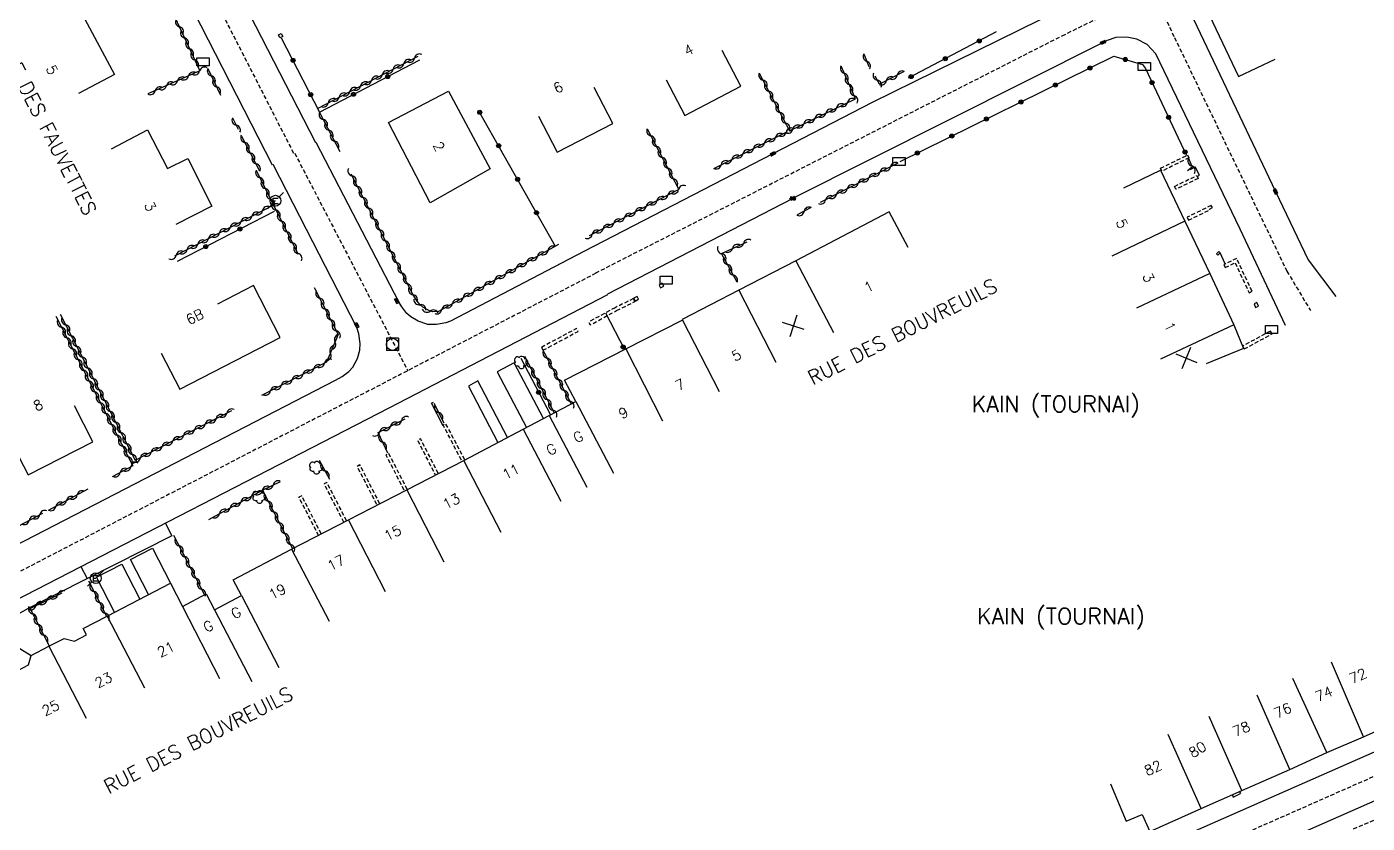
# Model space of a CAD drawing. Header units: millimetres. Extents: x 79999 to 81000, y 146000 to 147001.
# Drawn here: x 80349.1 to 80514.6, y 146211.8 to 146310.1 of the extents above; entities that cross this region are included whole.
import ezdxf
from ezdxf.enums import TextEntityAlignment as Align

# ---------------------------------------------------------------- set-up
doc = ezdxf.new("R2010")
doc.units = ezdxf.units.MM
doc.linetypes.add('DASHED', pattern=[0.75, 0.5, -0.25])
doc.layers.get('0').update_dxf_attribs({"linetype": 'CONTINUOUS'})
for name, color, linetype in [('W0001', 6, 'DASHED'), ('W0008', 7, 'CONTINUOUS'), ('W0100', 7, 'CONTINUOUS'), ('W0105', 7, 'CONTINUOUS'), ('W0112', 1, 'DASHED'), ('W0300', 7, 'CONTINUOUS'), ('W0310', 3, 'CONTINUOUS'), ('W0322', 7, 'CONTINUOUS'), ('W0400', 7, 'CONTINUOUS'), ('W0420', 7, 'CONTINUOUS'), ('W0471', 7, 'CONTINUOUS'), ('W0980', 7, 'CONTINUOUS'), ('W0989', 7, 'CONTINUOUS'), ('W0991', 7, 'CONTINUOUS'), ('W1102', 7, 'CONTINUOUS'), ('W1471', 7, 'CONTINUOUS')]:
    doc.layers.add(name, color=color, linetype=linetype)
doc.styles.get("Standard").update_dxf_attribs({"font": 'romans.shx', "width": 0.85})

# ---------------------------------------------------------------- blocks, each defined once
blk = doc.blocks.new('t310o')
at = {"color": 0, "linetype": 'Continuous'}
for centre, start, end in [((-0.5, 0.38), 216.8699, 323.1304), ((0.5, -0.37), 36.8699, 143.1303)]:
    blk.add_arc(centre, 0.625, start, end, dxfattribs=at)
blk = doc.blocks.new('T300')
for p, q in [((-0.8, 0.51), (-0.86, 0.34)), ((-0.86, 0.34), (-0.86, 0.17)), ((-0.86, 0.17), (-0.74, 0.06)), ((-0.69, 0.63), (-0.8, 0.51)), ((-0.8, -0.06), (-0.74, 0.06)), ((-0.74, 0.06), (-0.69, 0.11)), ((-0.57, 0.69), (-0.69, 0.63)), ((-0.46, 0.69), (-0.57, 0.69)), ((-0.29, 0.63), (-0.46, 0.69)), ((-0.29, 0.63), (-0.17, 0.74)), ((-0.23, 0.57), (-0.29, 0.63)), ((-0.17, 0.74), (-0.06, 0.8)), ((-0.06, 0.8), (0.06, 0.8)), ((0.06, 0.8), (0.23, 0.74)), ((0.23, 0.74), (0.34, 0.63)), ((0.34, 0.63), (0.4, 0.51)), ((0.46, 0.46), (0.34, 0.46)), ((0.4, 0.51), (0.4, 0.46)), ((0.57, 0.4), (0.46, 0.46)), ((0.57, 0.4), (0.69, 0.29)), ((0.69, 0.29), (0.74, 0.17)), ((0.74, 0.06), (0.69, -0.17)), ((0.74, 0.17), (0.74, 0.06)), ((-0.8, -0.17), (-0.8, -0.06)), ((-0.8, -0.23), (-0.8, -0.17)), ((-0.74, -0.34), (-0.8, -0.23)), ((-0.69, -0.4), (-0.74, -0.34)), ((-0.51, -0.46), (-0.69, -0.4)), ((-0.4, -0.46), (-0.51, -0.46)), ((-0.4, -0.46), (-0.34, -0.46)), ((-0.34, -0.46), (-0.34, -0.4)), ((-0.34, -0.51), (-0.34, -0.46)), ((-0.29, -0.63), (-0.34, -0.51)), ((-0.17, -0.74), (-0.29, -0.63)), ((-0.06, -0.8), (-0.17, -0.74)), ((0.06, -0.8), (-0.06, -0.8)), ((0.17, -0.74), (0.06, -0.8)), ((0.23, -0.69), (0.17, -0.74)), ((0.29, -0.46), (0.23, -0.46)), ((0.29, -0.63), (0.23, -0.69)), ((0.46, -0.4), (0.29, -0.46)), ((0.34, -0.51), (0.29, -0.63)), ((0.34, -0.51), (0.34, -0.46)), ((0.57, -0.34), (0.46, -0.4)), ((0.63, -0.29), (0.57, -0.34)), ((0.69, -0.17), (0.63, -0.29))]:
    blk.add_line(p, q)
blk = doc.blocks.new('T471')
for p, q in [((-0.333334, 0.333334), (-0.333334, -0.333334)), ((-0.333334, 0.333334), (0.333334, 0.333334)), ((-0.333334, 0), (0, 0)), ((0.500001, 0.500001), (1.000002, 1.000002)), ((-0.500001, -0.500001), (-1.000002, -1.000002)), ((-0.333334, -0.333334), (0.333334, -0.333334))]:
    blk.add_line(p, q)
blk.add_ellipse((0, 0), major_axis=(0.471405, 0.471405), ratio=1, start_param=5.4977871438, end_param=11.780972451)
blk = doc.blocks.new('T400')
for p, q in [((-0.15, 0.3), (0.15, 0.3)), ((-0.15, -0.25), (-0.15, 0.3)), ((-0.15, 0.15), (0.15, 0.15)), ((-0.15, 0), (0.15, 0)), ((0.15, 0.3), (0.15, -0.25)), ((-0.15, -0.15), (0.15, -0.15)), ((-0.15, -0.25), (-0.15, -0.3)), ((-0.15, -0.3), (0.15, -0.3)), ((0.15, -0.3), (0.15, -0.25))]:
    blk.add_line(p, q)
blk = doc.blocks.new('T420')
for p, q in [((0.75, 0.75), (-0.75, 0.75)), ((-0.75, 0.75), (-0.75, -0.75)), ((0.75, 0.75), (0.75, -0.75)), ((0.75, -0.75), (-0.75, -0.75))]:
    blk.add_line(p, q)
blk.add_ellipse((0, 0), major_axis=(-0.53, 0.53), ratio=1, start_param=3.926991, end_param=10.210176)
blk = doc.blocks.new('t322o')
at = {"color": 0, "linetype": 'Continuous'}
for radius in [0.25, 0.15]:
    blk.add_circle((0, 0), radius, dxfattribs=at)
blk = doc.blocks.new('T1471')
at = {"color": 0, "linetype": 'Continuous', "flags": 128}
blk.add_lwpolyline([(-0.75, -0.5), (-0.75, 0.5), (0.75, 0.5), (0.75, -0.5), (-0.75, -0.5)], dxfattribs=at)
blk = doc.blocks.new('t991o')
at = {"color": 0, "linetype": 'Continuous'}
for p, q in [((-1, 1), (1, -1)), ((-1, -1), (1, 1))]:
    blk.add_line(p, q, dxfattribs=at)

msp = doc.modelspace()

# ---------------------------------------------------------------- linework, layer by layer
at = {"layer": 'W0001'}
for points in [[(80458.53, 146369.64), (80464.24, 146364.37), (80485.05, 146320.92), (80490.76, 146308.79), (80504.64, 146279.96), (80507.54, 146275.11)], [(80773.04, 146337.23), (80769.4, 146336.23), (80756.41, 146332.97), (80751.56, 146330.47), (80746.71, 146327.74), (80742.76, 146325.34), (80726.97, 146315.77), (80706.91, 146303.6), (80699.7, 146299.5), (80693.84, 146296.47), (80688.03, 146293.78), (80670.41, 146286.02), (80631.73, 146268.95), (80586.72, 146249.08), (80552.32, 146233.89), (80498.15, 146210.01), (80447.66, 146187.78)], [(80367.75, 146322.81), (80369.8, 146318.34), (80382.03, 146294.45)], [(80419.3, 146279.74), (80476.89, 146309), (80481.69, 146311.35), (80487.9, 146314.85)]]:
    msp.add_lwpolyline(points, dxfattribs=at)
at = {"layer": 'W0001', "flags": 128}
for points in [[(80382.14, 146294.5), (80396.1, 146267.68)], [(80419.32, 146279.7), (80349.1, 146243.36), (80340.99, 146239.23), (80336.1, 146236.78), (80332.95, 146235.25), (80327.32, 146233.16), (80280.17, 146216.2)]]:
    msp.add_lwpolyline(points, dxfattribs=at)
at = {"layer": 'W0008'}
for points in [[(80517.8, 146549.77), (80488.96, 146528.05), (80438.4, 146476.57), (80415.76, 146451.96), (80414.03, 146449.21), (80413.84, 146447.35), (80414.97, 146444.18), (80433.67, 146413.74), (80434.32, 146413.31), (80434.69, 146413.18), (80452.39, 146382.98), (80453.55, 146381.72), (80454.8, 146381.16), (80459.31, 146380.17), (80460.22, 146379.77), (80460.77, 146379.04), (80503.23, 146289.77), (80507.27, 146281.37), (80510.66, 146276.84)], [(80447.33, 146379.67), (80447.88, 146377.84), (80447.64, 146376.6), (80447.09, 146375.23), (80446.65, 146373.13), (80446.04, 146372.2), (80444.92, 146371.35), (80391.29, 146343.89), (80371.76, 146333.8), (80370.05, 146333.73), (80367.21, 146334.79), (80363.26, 146334.73), (80359.79, 146332.8), (80357.69, 146329.33), (80357.48, 146325.32), (80359.65, 146321.36), (80362.12, 146319.71), (80365.19, 146318.87), (80367.05, 146317.15), (80379.35, 146293.08)], [(80430.08, 146357), (80447.37, 146365.9), (80449.34, 146366.35), (80450.96, 146365.98), (80452.8, 146365.25), (80455.21, 146364.99), (80457.82, 146365.44), (80460.25, 146364.64), (80462.34, 146361.72), (80482.15, 146320.14), (80482.48, 146319.17), (80482.6, 146318.13), (80482.37, 146316.64), (80481.66, 146315.23), (80480.51, 146314.15), (80479.38, 146313.57), (80453.45, 146300.77), (80441.18, 146294.45), (80417.83, 146282.38)], [(80430.09, 146356.99), (80413.73, 146348.58), (80374.71, 146328.52), (80373.66, 146327.38), (80373.24, 146326.31), (80373.11, 146325.39), (80372.68, 146324.02), (80371.97, 146321.85), (80372.08, 146320.52), (80372.84, 146318.92), (80384.71, 146295.83)], [(80448.77, 146185.24), (80484.34, 146200.93), (80534.3, 146222.93), (80618.87, 146260.25), (80665.28, 146280.76), (80688.81, 146291.14), (80690.76, 146292.01), (80692.96, 146293.02), (80695.9, 146294.46), (80697.21, 146295.1), (80698.99, 146296.01), (80701.01, 146297.08), (80703.18, 146298.29), (80708.85, 146301.52), (80747.91, 146325), (80750.99, 146326.71), (80753.55, 146327.85), (80755.83, 146328.77), (80758.09, 146329.58), (80773.94, 146334.64)], [(80504.48, 146273.25), (80498.86, 146285.12), (80488.97, 146305.74), (80488.44, 146306.78), (80487.38, 146307.92), (80486.1, 146308.6), (80484.87, 146308.85), (80483.53, 146308.77), (80482.46, 146308.42), (80481.94, 146308.19), (80443.61, 146288.93), (80443.63, 146288.92), (80420.77, 146277.1)], [(80446.56, 146190.31), (80483.4, 146206.53), (80532.38, 146228.09)]]:
    msp.add_lwpolyline(points, dxfattribs=at)
at = {"layer": 'W0008', "flags": 128}
for points in [[(80417.83, 146282.38), (80401.38, 146273.8), (80400.78, 146273.57), (80399.65, 146273.36), (80398.57, 146273.39), (80397.39, 146273.77), (80396.46, 146274.31), (80395.97, 146274.74), (80395.36, 146275.55), (80395.03, 146276.08), (80384.8, 146295.84)], [(80278.36, 146224.92), (80278.74, 146224.09), (80279.48, 146223.04), (80280.2, 146222.38), (80281.47, 146221.65), (80283, 146221.15), (80284.06, 146221.11), (80285.53, 146221.37), (80286.77, 146221.73), (80290.59, 146223.1), (80314.65, 146231.81), (80331.87, 146238.05), (80342.6, 146243.5), (80387.18, 146266.51), (80387.98, 146266.98), (80388.83, 146267.59), (80389.32, 146268.12), (80389.88, 146269.2), (80390.17, 146270.2), (80390.23, 146271.02), (80390.07, 146272.22), (80389.79, 146272.99), (80383.61, 146285.08), (80379.46, 146293.13)], [(80284.21, 146210.64), (80284.38, 146211.86), (80285.01, 146213.23), (80285.96, 146214.47), (80286.76, 146215.11), (80287.86, 146215.71), (80288.38, 146215.94), (80306.94, 146222.65), (80321.34, 146227.86), (80334.48, 146232.57), (80346.17, 146238.6), (80393.79, 146263.1), (80420.79, 146277.07)], [(80412.87, 146261.78), (80409.24, 146268.65), (80407.12, 146267.55), (80410.76, 146260.67)], [(80408.42, 146259.44), (80404.75, 146266.43), (80403.59, 146265.75), (80407.23, 146258.81)], [(80400.47, 146260.87), (80399.01, 146263.68), (80399.27, 146263.81)], [(80366.13, 146248.89), (80366.96, 146247.3), (80349.23, 146238.33), (80346.5, 146236.83), (80346.65, 146236.53), (80346.38, 146236.37), (80347.7, 146233.83), (80348.19, 146233.39), (80349.61, 146232.54)], [(80364.09, 146240.05), (80361.86, 146244.38), (80364.59, 146245.77), (80366.79, 146241.45)], [(80355.73, 146243.5), (80356.52, 146242.02)], [(80359.9, 146237.89), (80357.68, 146242.19), (80360.8, 146243.79), (80363.02, 146239.5)]]:
    msp.add_lwpolyline(points, dxfattribs=at)
at = {"layer": 'W0100'}
for points in [[(80479.91, 146355.05), (80475.41, 146352.87), (80477.32, 146348.93), (80479.15, 146345.08), (80480.99, 146341.23), (80484.24, 146334.39), (80486.26, 146330.18), (80488.3, 146325.84), (80490.12, 146322), (80492.69, 146316.56), (80498.66, 146303.96), (80503.18, 146306.1)], [(80352.4, 146315.57), (80356.87, 146317.82), (80359.11, 146313.36), (80355.88, 146311.66), (80359.87, 146304.23), (80355.46, 146301.87)], [(80427.99, 146303.58), (80430.31, 146299.15), (80437.22, 146302.77), (80434.9, 146307.2)], [(80412.24, 146299.07), (80414.53, 146294.63), (80421.42, 146298.19), (80419.12, 146302.63)], [(80359.52, 146295.05), (80363.95, 146297.38), (80366.45, 146292.62), (80368.96, 146293.85), (80371.92, 146287.97), (80367.46, 146285.72)], [(80484.52, 146290.26), (80489.03, 146292.43), (80492.05, 146286.14), (80495.11, 146279.68), (80498.09, 146273.34), (80499.28, 146270.43), (80494.65, 146268.53)], [(80457.87, 146282.86), (80455.55, 146287.29), (80444.01, 146281.24), (80436.97, 146277.62), (80429.96, 146274)], [(80482.85, 146216.7), (80484.79, 146212.09), (80486.78, 146212.92), (80487.7, 146210.83), (80494.05, 146213.65), (80499.09, 146215.88), (80505.01, 146218.49), (80509.57, 146220.59), (80514.08, 146222.52), (80518.64, 146224.52), (80523.18, 146226.5), (80528.76, 146228.92), (80526.77, 146233.51)]]:
    msp.add_lwpolyline(points, dxfattribs=at)
at = {"layer": 'W0100', "flags": 128}
for points in [[(80401.11, 146302.15), (80406.28, 146292.57), (80398.86, 146288.37), (80393.71, 146298.32), (80401.11, 146302.15)], [(80365.66, 146269.86), (80367.95, 146265.41), (80367.95, 146265.41), (80380.33, 146271.78), (80377.04, 146278.17), (80372.6, 146275.88)], [(80348.04, 146230.72), (80349.29, 146231.37), (80349.61, 146232.54), (80349.61, 146232.54), (80351.78, 146233.67), (80353.67, 146234.64), (80353.67, 146234.64), (80354.93, 146234.31), (80356.42, 146235.07), (80356.01, 146235.86), (80358.99, 146237.41), (80366.79, 146241.45), (80368.27, 146238.6), (80371.22, 146240.14), (80371.22, 146240.14), (80372.24, 146238.19), (80375.56, 146239.93), (80374.55, 146241.87), (80381.76, 146245.66), (80388.78, 146249.28), (80395.98, 146252.99), (80403.01, 146256.6), (80410.34, 146260.45), (80413.56, 146262.15), (80416.83, 146263.87), (80415.45, 146266.49), (80423, 146270.38), (80429.99, 146273.93)], [(80346.94, 146259.26), (80349.22, 146254.81), (80357.23, 146258.91), (80354.95, 146263.36)]]:
    msp.add_lwpolyline(points, dxfattribs=at)
at = {"layer": 'W0105'}
for p, q in [((80492.74, 146292.51), (80493.32, 146292.82)), ((80493.86, 146291.8), (80493.32, 146292.82)), ((80493.56, 146291.65), (80493.86, 146291.8)), ((80497, 146280.88), (80496.38, 146282.21)), ((80497.91, 146215.29), (80498.02, 146215.07)), ((80498.02, 146215.07), (80498.9, 146215.51)), ((80498.79, 146215.73), (80498.9, 146215.51))]:
    msp.add_line(p, q, dxfattribs=at)
at = {"layer": 'W0112'}
for p, q in [((80380.12, 146309.11), (80380.47, 146309.29)), ((80380.31, 146308.74), (80380.12, 146309.11)), ((80492.55, 146293.94), (80489.21, 146292.3)), ((80489.21, 146292.3), (80489.04, 146292.66)), ((80490.93, 146290.06), (80490.75, 146290.42)), ((80493.69, 146291.4), (80490.93, 146290.06)), ((80495.3, 146288.06), (80492.32, 146286.61)), ((80495.45, 146287.8), (80495.3, 146288.06)), ((80496.24, 146282.37), (80495.95, 146282.1)), ((80496.38, 146282.21), (80496.24, 146282.37)), ((80498.43, 146281.53), (80496.85, 146280.77)), ((80500.33, 146277.47), (80498.43, 146281.53)), ((80427.51, 146278.46), (80427.12, 146278.23)), ((80427.12, 146278.23), (80427.31, 146277.89)), ((80423.97, 146276.58), (80421.69, 146275.45)), ((80424.4, 146276.84), (80423.99, 146276.61)), ((80423.99, 146276.61), (80424.19, 146276.26)), ((80500.94, 146276.09), (80500.58, 146275.92)), ((80501.14, 146275.64), (80500.94, 146276.09)), ((80502.62, 146272.57), (80499.18, 146270.71)), ((80499.18, 146270.71), (80499.37, 146270.36)), ((80512.85, 146211.16), (80518.13, 146213.39))]:
    msp.add_line(p, q, dxfattribs=at)
for points in [[(80380.47, 146309.29), (80380.67, 146308.93), (80380.31, 146308.74)], [(80489.04, 146292.66), (80492.38, 146294.3), (80492.55, 146293.94)], [(80490.75, 146290.42), (80493.52, 146291.76), (80493.69, 146291.4)], [(80492.32, 146286.61), (80492.49, 146286.25), (80495.13, 146287.54)], [(80495.13, 146287.54), (80495.09, 146287.61), (80495.45, 146287.8)], [(80495.95, 146282.1), (80496.09, 146281.94), (80496.38, 146282.21)], [(80496.85, 146280.77), (80497.02, 146280.41), (80498.24, 146281)], [(80498.24, 146281), (80499.97, 146277.3), (80500.33, 146277.47)], [(80427.31, 146277.89), (80427.71, 146278.11), (80427.51, 146278.46)], [(80421.88, 146275.1), (80424.15, 146276.22), (80423.97, 146276.58)], [(80424.19, 146276.26), (80424.59, 146276.49), (80424.4, 146276.84)], [(80500.58, 146275.92), (80500.78, 146275.48), (80501.14, 146275.64)], [(80499.37, 146270.36), (80502.81, 146272.22), (80502.62, 146272.57)]]:
    msp.add_lwpolyline(points, dxfattribs=at)
at = {"layer": 'W0112', "flags": 128}
for points in [[(80421.69, 146275.45), (80420.53, 146274.83), (80418.43, 146273.68), (80418.63, 146273.33), (80420.72, 146274.48), (80421.88, 146275.1)], [(80403.14, 146256.67), (80400.8, 146261.13), (80400.45, 146260.95), (80402.79, 146256.48)], [(80399.87, 146254.99), (80397.67, 146259.28), (80397.31, 146259.09), (80399.51, 146254.8)], [(80396.04, 146253.02), (80393.75, 146257.47), (80393.4, 146257.29), (80395.68, 146252.84)], [(80392.65, 146251.27), (80390.19, 146256.05), (80389.84, 146255.86), (80392.3, 146251.09)], [(80385.42, 146247.55), (80383, 146252.25), (80382.64, 146252.06), (80385.07, 146247.36)], [(80388.55, 146249.16), (80386.11, 146253.89), (80385.76, 146253.71), (80388.19, 146248.98)]]:
    msp.add_lwpolyline(points, dxfattribs=at)
msp.add_lwpolyline([(80412.79, 146270.2), (80417.12, 146272.53), (80416.93, 146272.89), (80412.6, 146270.55)], close=True, dxfattribs=at)
at = {"layer": 'W0310'}
for p, q in [((80452.4, 146306.79), (80453.01, 146305.2)), ((80371.42, 146304.97), (80372.98, 146301.66)), ((80374.44, 146298.86), (80375.17, 146297.48)), ((80433.89, 146292.63), (80442.96, 146297.18)), ((80377.85, 146292.3), (80375.63, 146296.57)), ((80456.6, 146293.3), (80447.01, 146288.41)), ((80445.9, 146287.82), (80444.19, 146286.89))]:
    msp.add_line(p, q, dxfattribs=at)
for points in [[(80366.23, 146313.74), (80370.41, 146304.67), (80364.01, 146301.82)], [(80439.5, 146304.4), (80443.23, 146297.28), (80451.36, 146301.23), (80449.65, 146305.16)], [(80457.4, 146304.59), (80454.35, 146303.02), (80453.81, 146304)], [(80425.65, 146297.54), (80429.57, 146290.05), (80418.5, 146284.32)], [(80492.5, 146293.88), (80492.93, 146292.77), (80492.35, 146292.35)], [(80436.76, 146278.59), (80434.85, 146282.15), (80437.99, 146283.59)]]:
    msp.add_lwpolyline(points, dxfattribs=at)
at = {"layer": 'W0310', "flags": 128}
for points in [[(80384.96, 146300.04), (80397.37, 146306.47)], [(80387.75, 146294.68), (80385.19, 146299.59)], [(80377.37, 146292.4), (80379.5, 146288.12), (80382.57, 146282.06)], [(80414.72, 146283.24), (80399.88, 146275), (80399.2, 146274.96), (80398.77, 146275.06), (80397.94, 146275.51), (80397.55, 146275.87), (80397.01, 146276.61), (80396.72, 146277.11), (80389.11, 146291.94)], [(80379.5, 146288.12), (80367.28, 146281.82)], [(80384.56, 146277.96), (80387.5, 146272.13), (80386.06, 146268.72), (80378.03, 146264.61)], [(80352.65, 146274.39), (80357.22, 146265.51), (80357.22, 146265.51), (80362.14, 146255.95), (80359.59, 146254.58)], [(80353.18, 146274.66), (80362.46, 146256.62), (80374.37, 146262.75)], [(80412.6, 146270.55), (80416.28, 146263.58)], [(80410.49, 146269.45), (80414.17, 146262.47)], [(80337, 146266.31), (80346.59, 146247.76), (80351.03, 146250.1)], [(80400.6, 146261.19), (80399.36, 146263.62)], [(80393.63, 146257.49), (80392.46, 146260.04), (80395.76, 146261.73)], [(80385.16, 146256.65), (80386.42, 146254.29)], [(80371.52, 146249.33), (80378.18, 146252.92), (80380.37, 146254.02)], [(80356.61, 146253.06), (80351.69, 146250.43)], [(80378.18, 146252.92), (80381.88, 146245.72)], [(80367.17, 146247.39), (80370.99, 146240.02)], [(80356.66, 146241.76), (80358.92, 146237.38)], [(80351.85, 146233.7), (80349.47, 146238.32), (80353.42, 146240.28)]]:
    msp.add_lwpolyline(points, dxfattribs=at)
at = {"layer": 'W0322'}
for p, q in [((80385.2, 146299.63), (80380.51, 146308.72)), ((80468.76, 146309.48), (80457.88, 146303.77))]:
    msp.add_line(p, q, dxfattribs=at)
at = {"layer": 'W0322', "flags": 128}
for points in [[(80385.19, 146299.59), (80397.6, 146306.02)], [(80414.33, 146283.02), (80404.84, 146299.8)], [(80379.6, 146287.34), (80367.62, 146281.16)], [(80420.53, 146274.83), (80422.84, 146270.3)], [(80410.05, 146269.22), (80413.73, 146262.24)]]:
    msp.add_lwpolyline(points, dxfattribs=at)
at = {"layer": 'W0322'}
msp.add_lwpolyline([(80456.88, 146293.49), (80483.28, 146306.47), (80486.83, 146305.45), (80487.17, 146304.98), (80492.26, 146294.21)], dxfattribs=at)
at = {"layer": 'W1102'}
for p, q in [((80492.05, 146286.14), (80483.03, 146281.81)), ((80444.01, 146281.24), (80448.66, 146272.38)), ((80495.11, 146279.68), (80486.07, 146275.39)), ((80436.97, 146277.62), (80441.53, 146268.73)), ((80429.96, 146274), (80434.54, 146265.12)), ((80498.09, 146273.34), (80489.04, 146269.09)), ((80514.08, 146222.52), (80510.16, 146231.71)), ((80509.57, 146220.59), (80505.39, 146229.68)), ((80505.01, 146218.49), (80500.96, 146227.64)), ((80499.09, 146215.88), (80495.04, 146225.02)), ((80494.05, 146213.65), (80489.99, 146222.79))]:
    msp.add_line(p, q, dxfattribs=at)
at = {"layer": 'W1102', "flags": 128}
for points in [[(80423, 146270.38), (80427.56, 146261.48)], [(80416.83, 146263.87), (80421.5, 146255.03)], [(80413.56, 146262.15), (80418.22, 146253.3)], [(80410.34, 146260.45), (80414.99, 146251.6)], [(80407.62, 146247.73), (80403.01, 146256.6)], [(80395.98, 146252.99), (80400.56, 146244.1)], [(80393.36, 146240.39), (80388.78, 146249.28)], [(80381.76, 146245.66), (80386.38, 146236.79)], [(80375.56, 146239.93), (80380.16, 146231.05)], [(80358.99, 146237.41), (80363.59, 146228.53)], [(80368.27, 146238.6), (80372.87, 146229.72)], [(80372.24, 146238.19), (80376.84, 146229.31)], [(80351.78, 146233.67), (80356.39, 146224.79)]]:
    msp.add_lwpolyline(points, dxfattribs=at)

# ---------------------------------------------------------------- block references
at = {"layer": 'W0300'}
for p in [(80410.13, 146268.69), (80384.84, 146255.71), (80377.8, 146252.09)]:
    msp.add_blockref('T300', p, dxfattribs=at)
at = {"layer": 'W0310'}
for p, rotation in [((80367.91, 146310.11), 294.7275854261893), ((80368.53, 146308.74), 294.7275854261893), ((80369.16, 146307.38), 294.7275854261893), ((80369.79, 146306.02), 294.7275854261893), ((80396.94, 146306.24), 27.36805928240693), ((80452.76, 146305.85), 291.0303277354099), ((80370.4, 146304.66), 204.0248770976544), ((80394.28, 146304.87), 27.36805928240693), ((80395.61, 146305.56), 27.36805928240693), ((80450, 146304.37), 113.4265874545033), ((80367.66, 146303.44), 204.0248770976544), ((80369.03, 146304.05), 204.0248770976544), ((80371.84, 146304.06), 295.3306045782688), ((80372.49, 146302.71), 295.3306045782688), ((80391.62, 146303.49), 27.36805928240693), ((80392.95, 146304.18), 27.36805928240693), ((80439.96, 146303.51), 297.6303879403787), ((80450.59, 146302.99), 113.4265874545033), ((80454.08, 146303.52), 118.6352025075199), ((80455.18, 146303.45), 207.1916053794431), ((80456.51, 146304.14), 207.1916053794431), ((80364.92, 146302.22), 204.0248770976544), ((80366.29, 146302.83), 204.0248770976544), ((80387.62, 146301.42), 27.36805928240693), ((80388.95, 146302.11), 27.36805928240693), ((80390.28, 146302.8), 27.36805928240693), ((80440.66, 146302.18), 297.6303879403787), ((80451.19, 146301.62), 113.4265874545033), ((80386.29, 146300.73), 27.36805928240693), ((80441.36, 146300.86), 297.6303879403787), ((80442.05, 146299.53), 297.6303879403787), ((80449.04, 146300.1), 25.88181614619321), ((80450.39, 146300.76), 25.88181614619321), ((80374.91, 146297.98), 297.9733924607689), ((80385.67, 146298.67), 117.6082794422691), ((80442.75, 146298.2), 297.6303879403787), ((80445, 146298.14), 25.88181614619321), ((80446.35, 146298.79), 25.88181614619321), ((80447.7, 146299.45), 25.88181614619321), ((80386.36, 146297.34), 117.6082794422691), ((80387.06, 146296.01), 117.6082794422691), ((80426.12, 146296.65), 297.6139225648694), ((80441.49, 146296.44), 26.65597197180766), ((80442.82, 146297.11), 26.65597197180766), ((80443.65, 146297.48), 25.88181614619321), ((80376, 146295.85), 117.444823452346), ((80376.7, 146294.52), 117.444823452346), ((80426.81, 146295.32), 297.6139225648694), ((80438.8, 146295.1), 26.65597197180766), ((80440.14, 146295.77), 26.65597197180766), ((80377.39, 146293.19), 117.444823452346), ((80427.51, 146293.99), 297.6139225648694), ((80428.2, 146292.66), 297.6139225648694), ((80434.78, 146293.08), 26.65597197180766), ((80436.12, 146293.75), 26.65597197180766), ((80437.46, 146294.42), 26.65597197180766), ((80492.86, 146292.95), 291.0131836097826), ((80377.81, 146291.51), 296.4481993282775), ((80389.22, 146291.73), 117.1360224793786), ((80428.9, 146291.33), 297.6139225648694), ((80453.04, 146291.49), 207.0171536370821), ((80454.37, 146292.17), 207.0171536370821), ((80455.71, 146292.85), 207.0171536370821), ((80378.48, 146290.17), 296.4481993282775), ((80389.91, 146290.4), 117.1360224793786), ((80429.53, 146290.02), 207.3320532333728), ((80450.36, 146290.12), 207.0171536370821), ((80451.7, 146290.81), 207.0171536370821), ((80379.15, 146288.82), 296.4481993282775), ((80390.59, 146289.06), 117.1360224793786), ((80391.28, 146287.73), 117.1360224793786), ((80426.86, 146288.65), 207.3320532333728), ((80428.2, 146289.33), 207.3320532333728), ((80447.69, 146288.76), 207.0171536370821), ((80449.03, 146289.44), 207.0171536370821), ((80376.84, 146286.74), 207.2679093442632), ((80378.17, 146287.43), 207.2679093442632), ((80379.82, 146287.48), 296.8355720219076), ((80380.5, 146286.14), 296.8355720219076), ((80391.96, 146286.39), 117.1360224793786), ((80422.86, 146286.58), 207.3320532333728), ((80424.2, 146287.27), 207.3320532333728), ((80425.53, 146287.96), 207.3320532333728), ((80445.02, 146287.34), 208.3943959611823), ((80372.84, 146284.68), 207.2679093442632), ((80374.17, 146285.37), 207.2679093442632), ((80375.5, 146286.05), 207.2679093442632), ((80381.18, 146284.81), 296.8355720219076), ((80392.64, 146285.06), 117.1360224793786), ((80420.2, 146285.2), 207.3320532333728), ((80421.53, 146285.89), 207.3320532333728), ((80370.17, 146283.3), 207.2679093442632), ((80371.5, 146283.99), 207.2679093442632), ((80381.85, 146283.47), 296.8355720219076), ((80393.33, 146283.72), 117.1360224793786), ((80418.87, 146284.51), 207.3320532333728), ((80437.55, 146283.38), 24.56760809466873), ((80367.5, 146281.93), 207.2679093442632), ((80368.84, 146282.62), 207.2679093442632), ((80382.53, 146282.13), 296.8355720219076), ((80394.01, 146282.39), 117.1360224793786), ((80394.7, 146281.05), 117.1360224793786), ((80412.1, 146281.79), 209.0409680895517), ((80413.41, 146282.52), 209.0409680895517), ((80434.87, 146282.12), 118.1250944615876), ((80436.18, 146282.76), 24.56760809466873), ((80395.38, 146279.72), 117.1360224793786), ((80409.48, 146280.33), 209.0409680895517), ((80410.79, 146281.06), 209.0409680895517), ((80435.58, 146280.79), 118.1250944615876), ((80436.29, 146279.47), 118.1250944615876), ((80396.07, 146278.38), 117.1360224793786), ((80405.54, 146278.15), 209.0409680895517), ((80406.86, 146278.87), 209.0409680895517), ((80408.17, 146279.6), 209.0409680895517), ((80385.24, 146276.62), 296.7246096242641), ((80396.75, 146277.05), 120.5184995072767), ((80402.92, 146276.69), 209.0409680895517), ((80404.23, 146277.42), 209.0409680895517), ((80385.91, 146275.28), 296.7246096242641), ((80397.6, 146275.82), 137.3778923551723), ((80398.87, 146275.04), 166.854362487375), ((80400.3, 146275.23), 209.0409680895517), ((80401.61, 146275.96), 209.0409680895517), ((80353.33, 146273.05), 297.234831879709), ((80353.86, 146273.33), 297.2348318796466), ((80386.59, 146273.94), 296.7246096242641), ((80354.02, 146271.72), 297.234831879709), ((80354.55, 146271.99), 297.2348318796466), ((80387.12, 146271.23), 247.0678417042283), ((80387.26, 146272.6), 296.7246096242641), ((80354.71, 146270.39), 297.234831879709), ((80355.24, 146270.66), 297.2348318796466), ((80386.54, 146269.85), 247.0678417042283), ((80355.39, 146269.05), 297.234831879709), ((80355.92, 146269.33), 297.2348318796466), ((80356.61, 146267.99), 297.2348318796466), ((80385.82, 146268.6), 207.1053508017022), ((80411.19, 146268.12), 297.8251911278373), ((80413.3, 146269.22), 297.8251911279219), ((80414, 146267.9), 297.8251911279219), ((80356.08, 146267.72), 297.234831879709), ((80356.77, 146266.39), 297.234831879709), ((80357.3, 146266.66), 297.2348318796466), ((80381.81, 146266.55), 207.1053508017022), ((80383.15, 146267.23), 207.1053508017022), ((80384.48, 146267.91), 207.1053508017022), ((80411.89, 146266.8), 297.8251911278373), ((80414.7, 146266.57), 297.8251911279219), ((80357.45, 146265.05), 297.2348318796508), ((80357.98, 146265.33), 297.2348318796466), ((80379.14, 146265.18), 207.1053508017022), ((80380.48, 146265.86), 207.1053508017022), ((80412.59, 146265.47), 297.8251911278373), ((80415.4, 146265.24), 297.8251911279219), ((80358.14, 146263.72), 297.2348318796508), ((80358.67, 146263.99), 297.2348318796466), ((80413.29, 146264.14), 297.8251911278373), ((80416.1, 146263.92), 297.8251911279219), ((80358.83, 146262.39), 297.2348318796508), ((80359.36, 146262.66), 297.2348318796466), ((80360.04, 146261.32), 297.2348318796466), ((80372.43, 146261.75), 27.25013408198405), ((80373.76, 146262.44), 27.25013408198405), ((80395.31, 146261.5), 27.16883637895623), ((80399.91, 146262.53), 117.0771525013623), ((80413.99, 146262.82), 297.8251911278373), ((80359.51, 146261.05), 297.2348318796508), ((80360.2, 146259.72), 297.2348318796508), ((80360.73, 146259.99), 297.2348318796466), ((80369.76, 146260.38), 27.25013408198405), ((80371.09, 146261.06), 27.25013408198405), ((80392.64, 146260.13), 27.16883637895623), ((80393.97, 146260.81), 27.16883637895623), ((80360.89, 146258.38), 297.2348318796508), ((80361.42, 146258.66), 297.2348318796466), ((80365.76, 146258.32), 27.25013408198405), ((80367.09, 146259), 27.25013408198405), ((80368.43, 146259.69), 27.25013408198405), ((80393, 146258.85), 114.6524028045325), ((80361.57, 146257.05), 297.2348318796508), ((80362.1, 146257.32), 297.2348318796466), ((80363.09, 146256.94), 27.25013408198405), ((80364.43, 146257.63), 27.25013408198405), ((80360.59, 146255.11), 208.2548187135886), ((80361.91, 146255.82), 208.2548187135886), ((80385.86, 146255.33), 298.0614078842465), ((80379.47, 146253.57), 26.72095487512923), ((80353.96, 146251.65), 208.1099038253523), ((80355.29, 146252.35), 208.1099038253523), ((80376.81, 146252.18), 28.29424739029421), ((80378.13, 146252.89), 28.29424739029421), ((80378.86, 146251.58), 297.2735986372447), ((80350.67, 146249.91), 27.75761290538844), ((80352.64, 146250.94), 208.1099038253523), ((80372.84, 146250.05), 28.29424739029421), ((80374.17, 146250.76), 28.29424739029421), ((80375.49, 146251.47), 28.29424739029421), ((80379.55, 146250.25), 297.2735986372447), ((80349.35, 146249.21), 27.75761290538844), ((80380.24, 146248.92), 297.2735986372447), ((80380.93, 146247.58), 297.2735986372447), ((80367.86, 146246.06), 297.456527337498), ((80368.55, 146244.73), 297.456527337498), ((80381.61, 146246.25), 297.2735986372447), ((80369.24, 146243.39), 297.456527337498), ((80369.93, 146242.06), 297.456527337498), ((80352.87, 146240.01), 26.45307465315702), ((80357.35, 146240.43), 297.3616393278629), ((80370.62, 146240.73), 297.456527337498), ((80350.19, 146238.68), 26.45307465315702), ((80351.53, 146239.34), 26.45307465315702), ((80358.03, 146239.09), 297.3616393278629), ((80349.78, 146237.7), 117.284202319041), ((80350.47, 146236.37), 117.284202319041), ((80358.72, 146237.76), 297.3616393278629), ((80351.16, 146235.03), 117.284202319041)]:
    msp.add_blockref('t310o', p, dxfattribs=dict(at, rotation=rotation))
at = {"layer": 'W0322'}
for p, rotation in [((80466.66, 146308.37), 207.6698911222832), ((80381.94, 146305.96), 117.2864711753726), ((80462.46, 146306.17), 207.6698911222832), ((80480.32, 146305.02), 26.19659234981851), ((80484.68, 146306.07), 343.8630057498896), ((80393.62, 146303.96), 27.36805928240693), ((80458.25, 146303.96), 207.6698911222832), ((80487.99, 146303.23), 295.3516075264058), ((80384.11, 146301.74), 117.2864711753726), ((80389.4, 146301.78), 27.36805928240693), ((80476.06, 146302.92), 26.19659234981851), ((80471.8, 146300.83), 26.19659234981851), ((80404.98, 146299.56), 119.4885654080549), ((80467.54, 146298.73), 26.19659234981851), ((80490.03, 146298.94), 295.3516075264058), ((80463.27, 146296.63), 26.19659234981851), ((80407.32, 146295.43), 119.4885654080549), ((80459.01, 146294.54), 26.19659234981851), ((80492.06, 146294.65), 295.3516075264058), ((80409.66, 146291.29), 119.4885654080549), ((80411.99, 146287.16), 119.4885654080549), ((80375.38, 146285.16), 207.267909344265), ((80371.16, 146282.99), 207.267909344265), ((80422.69, 146270.6), 296.9541209108407), ((80412.26, 146265.01), 297.8251911278373)]:
    msp.add_blockref('t322o', p, dxfattribs=dict(at, rotation=rotation))
at = {"layer": 'W0400'}
for p, rotation in [((80481.94, 146308.19), 114.3780059818613), ((80441.18, 146294.45), 297.2617797851562), ((80443.61, 146288.93), 116.6743926997071), ((80443.63, 146288.92), 252.6798706067914), ((80503.23, 146289.77), 205.4352722166968), ((80394.74, 146276.31), 27.14450975533007), ((80389.81, 146273.3), 27.09650970450026)]:
    msp.add_blockref('T400', p, dxfattribs=dict(at, rotation=rotation))
at = {"layer": 'W0420'}
msp.add_blockref('T420', (80394.21, 146270.93), dxfattribs=at)
at = {"layer": 'W0471'}
for p in [(80379.76, 146288.65), (80357.57, 146242.08)]:
    msp.add_blockref('T471', p, dxfattribs=at)
at = {"layer": 'W0991'}
for p, rotation in [((80443.69, 146273.2), 207.1616191730631), ((80492.21, 146269.23), 292.2773475270411)]:
    msp.add_blockref('t991o', p, dxfattribs=dict(at, rotation=rotation))
at = {"layer": 'W1471'}
for p in [(80370.81, 146305.79), (80487.04, 146305.22), (80456.74, 146293.48), (80428, 146278.85), (80502.74, 146272.77)]:
    msp.add_blockref('T1471', p, dxfattribs=at)

# ---------------------------------------------------------------- texts
at = {"layer": 'W0980'}
for p in [(80476.11, 146263.43), (80476.76, 146237.25)]:
    msp.add_text('KAIN (TOURNAI)', height=2, dxfattribs=at).set_placement(p, align=Align.MIDDLE)
at = {"layer": 'W0989'}
for s, rotation, p in [('RUE DES FAUVETTES', 297.1157, (80351.53, 146297.71)), ('RUE DES BOUVREUILS', 26.9333, (80457.18, 146272.5)), ('RUE DES BOUVREUILS', 27.2234, (80370.23, 146222.11))]:
    msp.add_text(s, height=1.75, rotation=rotation, dxfattribs=at).set_placement(p, align=Align.MIDDLE)
at = {"layer": 'W0991'}
for s, rotation, p in [('4', 27.6686, (80430.78, 146307.27)), ('5', 298.2293, (80352.18, 146304.79)), ('6', 27.3126, (80414.66, 146302.63)), ('2', 297.3681, (80399.94, 146295.35)), ('3', 296.7844, (80364.31, 146287.94)), ('5', 295.6237, (80484.28, 146285.83)), ('3', 295.3508, (80487.56, 146279.16)), ('1', 27.6693, (80453.03, 146278.07)), ('6B', 27.2348, (80369.8, 146274.34)), ('1', 295.1739, (80490.23, 146273.11)), ('5', 27.3136, (80436.67, 146269.59)), ('7', 26.9541, (80429.71, 146265.94)), ('8', 27.2348, (80350.46, 146263.43)), ('9', 26.9541, (80422.72, 146262.48)), ('G', 26.9541, (80417.14, 146259.52)), ('G', 26.9541, (80413.82, 146257.97)), ('11', 26.9541, (80408.84, 146255.25)), ('13', 26.9541, (80401.48, 146251.57)), ('15', 26.9541, (80394.24, 146247.66)), ('17', 26.9541, (80387.24, 146243.98)), ('19', 26.9541, (80380, 146240.42)), ('G', 26.9541, (80374.9, 146237.81)), ('G', 26.9541, (80371.46, 146236.15)), ('21', 26.9541, (80366.24, 146233.31)), ('72', 23.7241, (80513.41, 146230.02)), ('23', 26.9541, (80358.53, 146229.51)), ('74', 23.0978, (80509.2, 146227.81)), ('25', 26.9541, (80352, 146226.07)), ('76', 24.6829, (80504.13, 146225.75)), ('78', 23.8597, (80499.02, 146223.48)), ('80', 31.8131, (80493.6, 146220.94)), ('82', 23.9441, (80488.11, 146218.66))]:
    msp.add_text(s, height=1.25, rotation=rotation, dxfattribs=at).set_placement(p, align=Align.MIDDLE)

doc.saveas('drawing.dxf')
